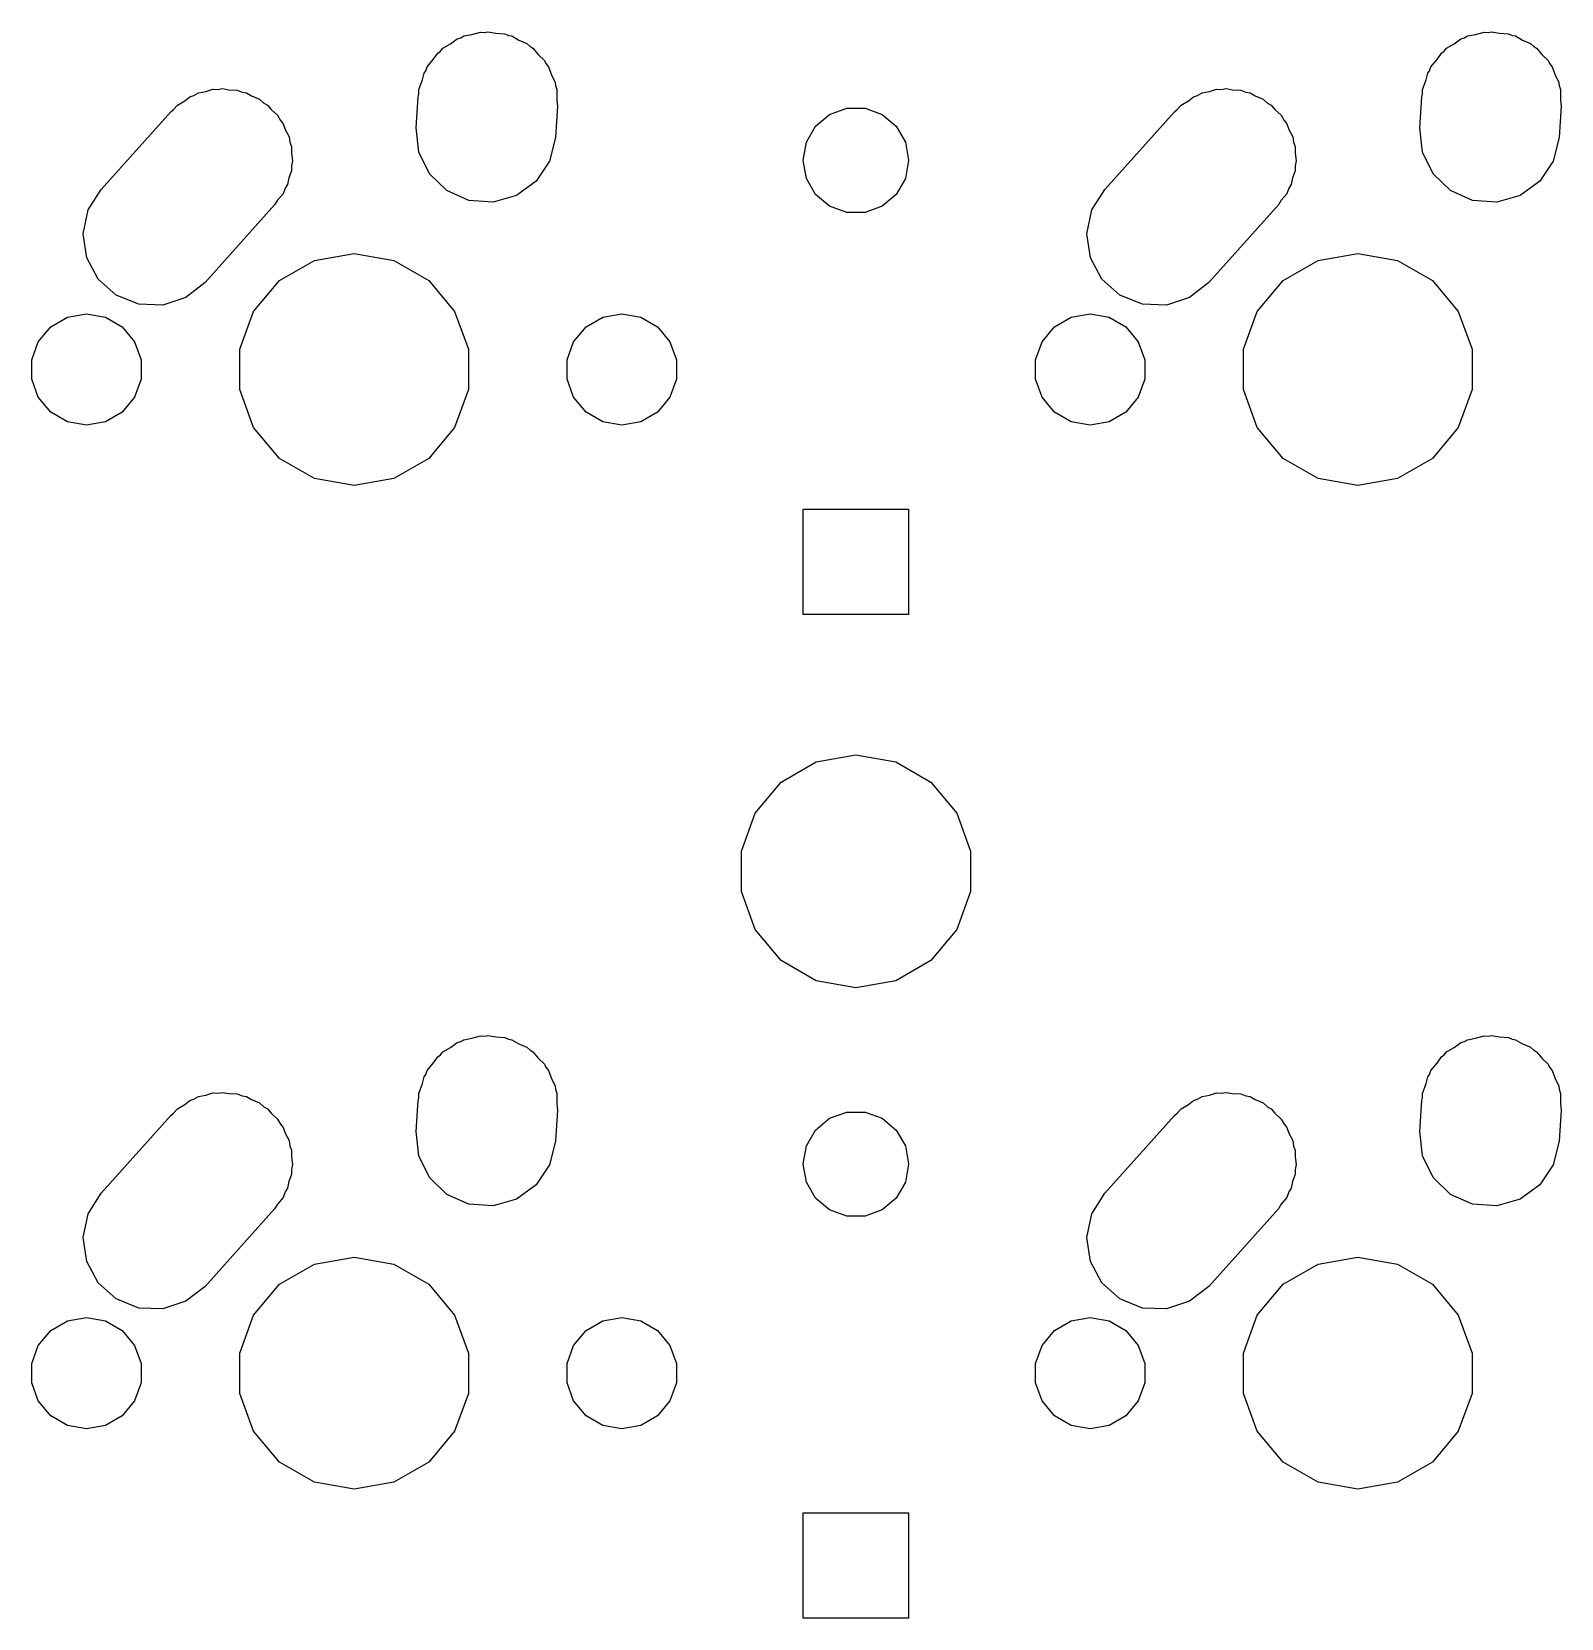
# Model space of a CAD drawing. Extents: x 32 to 254, y -104 to -31.
# Drawn here: x 70.08 to 99.11, y -61.8 to -31.69 of the extents above; entities that cross this region are included whole.
import ezdxf

# ---------------------------------------------------------------- set-up
doc = ezdxf.new("R2010")
doc.units = 0
doc.header["$MEASUREMENT"] = 0
doc.layers.add('BLACK', color=7, linetype='CONTINUOUS')

msp = doc.modelspace()

# ---------------------------------------------------------------- linework, layer by layer
at = {"layer": 'Black'}
for p, q in [((78.0272, -31.9191), (78.1584, -31.8235)), ((78.1584, -31.8235), (78.2267, -31.8038)), ((78.2267, -31.8038), (78.2851, -31.7702)), ((78.2851, -31.7702), (78.4367, -31.7434)), ((78.4367, -31.7434), (78.6007, -31.6962)), ((78.6007, -31.6962), (78.6752, -31.7014)), ((78.6752, -31.7014), (78.74, -31.6899)), ((78.74, -31.6899), (78.8881, -31.7161)), ((78.8881, -31.7161), (79.0597, -31.7279)), ((79.0597, -31.7279), (79.1285, -31.7584)), ((79.1285, -31.7584), (79.1949, -31.7702)), ((79.1949, -31.7702), (79.3282, -31.8471)), ((79.3282, -31.8471), (79.4803, -31.9147)), ((79.4803, -31.9147), (79.5327, -31.9652)), ((97.0772, -31.9191), (97.2084, -31.8235)), ((97.2084, -31.8235), (97.2767, -31.8038)), ((97.2767, -31.8038), (97.3351, -31.7702)), ((97.3351, -31.7702), (97.4867, -31.7434)), ((97.4867, -31.7434), (97.6507, -31.6962)), ((97.6507, -31.6962), (97.7252, -31.7014)), ((97.7252, -31.7014), (97.79, -31.6899)), ((97.79, -31.6899), (97.9381, -31.7161)), ((97.9381, -31.7161), (98.1097, -31.7279)), ((98.1097, -31.7279), (98.1785, -31.7584)), ((98.1785, -31.7584), (98.2449, -31.7702)), ((98.2449, -31.7702), (98.3782, -31.8471)), ((98.3782, -31.8471), (98.5303, -31.9147)), ((98.5303, -31.9147), (98.5827, -31.9652)), ((77.5881, -32.355), (77.7036, -32.2173)), ((77.7036, -32.2173), (77.7864, -32.0943)), ((77.7864, -32.0943), (77.8389, -32.0561)), ((77.8389, -32.0561), (77.8851, -32.0011)), ((77.8851, -32.0011), (78.0272, -31.9191)), ((79.5327, -31.9652), (79.5949, -32.0011)), ((79.5949, -32.0011), (79.7004, -32.1268)), ((79.7004, -32.1268), (79.8116, -32.234)), ((96.6381, -32.355), (96.7536, -32.2173)), ((96.7536, -32.2173), (96.8364, -32.0943)), ((96.8364, -32.0943), (96.8889, -32.0561)), ((96.8889, -32.0561), (96.9351, -32.0011)), ((96.9351, -32.0011), (97.0772, -31.9191)), ((98.5827, -31.9652), (98.6449, -32.0011)), ((98.6449, -32.0011), (98.7504, -32.1268)), ((98.7504, -32.1268), (98.8616, -32.234)), ((77.4981, -32.6022), (77.5295, -32.4761)), ((77.5295, -32.4761), (77.5612, -32.4289)), ((77.5612, -32.4289), (77.5881, -32.355)), ((79.8116, -32.234), (79.8413, -32.2947)), ((79.8413, -32.2947), (79.8919, -32.355)), ((79.8919, -32.355), (79.9533, -32.5238)), ((96.5481, -32.6022), (96.5795, -32.4761)), ((96.5795, -32.4761), (96.6112, -32.4289)), ((96.6112, -32.4289), (96.6381, -32.355)), ((98.8616, -32.234), (98.8913, -32.2947)), ((98.8913, -32.2947), (98.9419, -32.355)), ((98.9419, -32.355), (99.0033, -32.5238)), ((73.3853, -32.8254), (73.5192, -32.7817)), ((73.5192, -32.7817), (73.6154, -32.7849)), ((73.6154, -32.7849), (73.7, -32.7699)), ((73.7, -32.7699), (73.8238, -32.7918)), ((73.8238, -32.7918), (73.9791, -32.7969)), ((73.9791, -32.7969), (74.0776, -32.8365)), ((77.4301, -32.789), (77.4981, -32.6022)), ((77.4301, -32.876), (77.4301, -32.789)), ((79.9533, -32.5238), (80.0137, -32.6474)), ((80.0137, -32.6474), (80.0201, -32.7073)), ((80.0201, -32.7073), (80.0499, -32.789)), ((80.0499, -32.789), (80.0499, -32.9878)), ((92.4353, -32.8254), (92.5692, -32.7817)), ((92.5692, -32.7817), (92.6654, -32.7849)), ((92.6654, -32.7849), (92.75, -32.7699)), ((92.75, -32.7699), (92.8738, -32.7918)), ((92.8738, -32.7918), (93.0291, -32.7969)), ((93.0291, -32.7969), (93.1276, -32.8365)), ((96.4801, -32.789), (96.5481, -32.6022)), ((96.4801, -32.876), (96.4801, -32.789)), ((99.0033, -32.5238), (99.0637, -32.6474)), ((99.0637, -32.6474), (99.0701, -32.7073)), ((99.0701, -32.7073), (99.0999, -32.789)), ((99.0999, -32.789), (99.0999, -32.9878)), ((72.7736, -33.1663), (72.8451, -33.0811)), ((72.8451, -33.0811), (72.986, -32.9997)), ((72.986, -32.9997), (73.0818, -32.9246)), ((73.0818, -32.9246), (73.1609, -32.8988)), ((73.1609, -32.8988), (73.2451, -32.8502)), ((73.2451, -32.8502), (73.3853, -32.8254)), ((74.0776, -32.8365), (74.1549, -32.8502)), ((74.1549, -32.8502), (74.2544, -32.9076)), ((74.2544, -32.9076), (74.4061, -32.9686)), ((74.4061, -32.9686), (74.4892, -33.0432)), ((74.4892, -33.0432), (74.5549, -33.0811)), ((74.5549, -33.0811), (74.6264, -33.1662)), ((77.3777, -33.515), (77.4186, -32.9227)), ((77.4186, -32.9227), (77.4301, -32.876)), ((80.0623, -33.105), (80.0214, -33.6973)), ((80.0499, -32.9878), (80.0623, -33.105)), ((91.8236, -33.1663), (91.8951, -33.0811)), ((91.8951, -33.0811), (92.036, -32.9997)), ((92.036, -32.9997), (92.1318, -32.9246)), ((92.1318, -32.9246), (92.2109, -32.8988)), ((92.2109, -32.8988), (92.2951, -32.8502)), ((92.2951, -32.8502), (92.4353, -32.8254)), ((93.1276, -32.8365), (93.2049, -32.8502)), ((93.2049, -32.8502), (93.3044, -32.9076)), ((93.3044, -32.9076), (93.4561, -32.9686)), ((93.4561, -32.9686), (93.5392, -33.0432)), ((93.5392, -33.0432), (93.6049, -33.0811)), ((93.6049, -33.0811), (93.6764, -33.1662)), ((96.4277, -33.515), (96.4686, -32.9227)), ((96.4686, -32.9227), (96.4801, -32.876)), ((99.1123, -33.105), (99.0714, -33.6973)), ((99.0999, -32.9878), (99.1123, -33.105)), ((71.3979, -34.6817), (72.7197, -33.2086)), ((72.7197, -33.2086), (72.7736, -33.1663)), ((74.6264, -33.1662), (74.7486, -33.2759)), ((74.7486, -33.2759), (74.8014, -33.3749)), ((74.8014, -33.3749), (74.8519, -33.435)), ((84.959, -33.4846), (85.225, -33.2614)), ((85.225, -33.2614), (85.5514, -33.1426)), ((85.5514, -33.1426), (85.8986, -33.1426)), ((85.8986, -33.1426), (86.225, -33.2614)), ((86.225, -33.2614), (86.491, -33.4846)), ((90.4479, -34.6817), (91.7697, -33.2086)), ((91.7697, -33.2086), (91.8236, -33.1663)), ((93.6764, -33.1662), (93.7986, -33.2759)), ((93.7986, -33.2759), (93.8514, -33.3749)), ((93.8514, -33.3749), (93.9019, -33.435)), ((74.8519, -33.435), (74.8911, -33.5429)), ((74.8911, -33.5429), (74.9653, -33.6818)), ((74.9653, -33.6818), (74.9805, -33.7883)), ((77.4263, -33.9726), (77.3777, -33.515)), ((80.0214, -33.6973), (79.9105, -34.1439)), ((84.7853, -33.7854), (84.959, -33.4846)), ((86.491, -33.4846), (86.6647, -33.7854)), ((93.9019, -33.435), (93.9411, -33.5429)), ((93.9411, -33.5429), (94.0153, -33.6818)), ((94.0153, -33.6818), (94.0305, -33.7883)), ((96.4763, -33.9726), (96.4277, -33.515)), ((99.0714, -33.6973), (98.9605, -34.1439)), ((74.9805, -33.7883), (75.0099, -33.869)), ((75.0099, -33.869), (75.0099, -33.9947)), ((75.0099, -33.9947), (75.0302, -34.1374)), ((77.6284, -34.386), (77.4263, -33.9726)), ((84.725, -34.1274), (84.7853, -33.7854)), ((86.6647, -33.7854), (86.725, -34.1274)), ((94.0305, -33.7883), (94.0599, -33.869)), ((94.0599, -33.869), (94.0599, -33.9947)), ((94.0599, -33.9947), (94.0802, -34.1374)), ((96.6784, -34.386), (96.4763, -33.9726)), ((75.0302, -34.1374), (75.0099, -34.2337)), ((75.0099, -34.2337), (75.0099, -34.331)), ((79.9105, -34.1439), (79.6536, -34.5257)), ((84.725, -34.1351), (84.725, -34.1274)), ((84.7853, -34.4771), (84.725, -34.1351)), ((86.725, -34.1351), (86.6647, -34.4771)), ((86.725, -34.1274), (86.725, -34.1351)), ((94.0802, -34.1374), (94.0599, -34.2337)), ((94.0599, -34.2337), (94.0599, -34.331)), ((98.9605, -34.1439), (98.7036, -34.5257)), ((74.9353, -34.5877), (74.8899, -34.6605)), ((74.9612, -34.4647), (74.9353, -34.5877)), ((75.0099, -34.331), (74.9612, -34.4647)), ((77.9597, -34.7053), (77.6284, -34.386)), ((79.6536, -34.5257), (79.2816, -34.7965)), ((84.959, -34.7779), (84.7853, -34.4771)), ((86.6647, -34.4771), (86.491, -34.7779)), ((93.9853, -34.5877), (93.9399, -34.6605)), ((94.0112, -34.4647), (93.9853, -34.5877)), ((94.0599, -34.331), (94.0112, -34.4647)), ((97.0097, -34.7053), (96.6784, -34.386)), ((98.7036, -34.5257), (98.3316, -34.7965)), ((71.1547, -35.0723), (71.3979, -34.6817)), ((74.7473, -34.8897), (74.6921, -34.9783)), ((74.8519, -34.765), (74.7473, -34.8897)), ((74.8899, -34.6605), (74.8519, -34.765)), ((78.3803, -34.8921), (77.9597, -34.7053)), ((78.8393, -34.9238), (78.3803, -34.8921)), ((79.2816, -34.7965), (78.8393, -34.9238)), ((85.225, -35.0011), (84.959, -34.7779)), ((86.491, -34.7779), (86.225, -35.0011)), ((90.2047, -35.0723), (90.4479, -34.6817)), ((93.7973, -34.8897), (93.7421, -34.9783)), ((93.9019, -34.765), (93.7973, -34.8897)), ((93.9399, -34.6605), (93.9019, -34.765)), ((97.4303, -34.8921), (97.0097, -34.7053)), ((97.8893, -34.9238), (97.4303, -34.8921)), ((98.3316, -34.7965), (97.8893, -34.9238)), ((71.0598, -35.5226), (71.1547, -35.0723)), ((74.6921, -34.9783), (73.3703, -36.4514)), ((85.5514, -35.1199), (85.225, -35.0011)), ((85.8986, -35.1199), (85.5514, -35.1199)), ((86.225, -35.0011), (85.8986, -35.1199)), ((90.1098, -35.5226), (90.2047, -35.0723)), ((93.7421, -34.9783), (92.4203, -36.4514)), ((71.1247, -35.9782), (71.0598, -35.5226)), ((90.1747, -35.9782), (90.1098, -35.5226)), ((71.3414, -36.3841), (71.1247, -35.9782)), ((74.7844, -36.413), (75.4468, -36.0305)), ((75.4468, -36.0305), (76.2, -35.8977)), ((76.2, -35.8977), (76.9532, -36.0305)), ((76.9532, -36.0305), (77.6156, -36.413)), ((90.3914, -36.3841), (90.1747, -35.9782)), ((93.8344, -36.413), (94.4968, -36.0305)), ((94.4968, -36.0305), (95.25, -35.8977)), ((95.25, -35.8977), (96.0032, -36.0305)), ((96.0032, -36.0305), (96.6656, -36.413)), ((71.6839, -36.6914), (71.3414, -36.3841)), ((74.2928, -36.9989), (74.7844, -36.413)), ((77.6156, -36.413), (78.1072, -36.9989)), ((90.7339, -36.6914), (90.3914, -36.3841)), ((93.3428, -36.9989), (93.8344, -36.413)), ((96.6656, -36.413), (97.1572, -36.9989)), ((72.1109, -36.8631), (71.6839, -36.6914)), ((73.0082, -36.7354), (72.5708, -36.8783)), ((73.3703, -36.4514), (73.0082, -36.7354)), ((91.1609, -36.8631), (90.7339, -36.6914)), ((92.0582, -36.7354), (91.6208, -36.8783)), ((92.4203, -36.4514), (92.0582, -36.7354)), ((72.5708, -36.8783), (72.1109, -36.8631)), ((74.0312, -37.7176), (74.2928, -36.9989)), ((78.1072, -36.9989), (78.3688, -37.7176)), ((91.6208, -36.8783), (91.1609, -36.8631)), ((93.0812, -37.7176), (93.3428, -36.9989)), ((97.1572, -36.9989), (97.4188, -37.7176)), ((70.2064, -37.5725), (70.4419, -37.2919)), ((70.4419, -37.2919), (70.7592, -37.1087)), ((70.7592, -37.1087), (71.12, -37.0451)), ((71.12, -37.0451), (71.4808, -37.1087)), ((71.4808, -37.1087), (71.7981, -37.2919)), ((71.7981, -37.2919), (72.0336, -37.5725)), ((80.3664, -37.5725), (80.6019, -37.2919)), ((80.6019, -37.2919), (80.9192, -37.1087)), ((80.9192, -37.1087), (81.28, -37.0451)), ((81.28, -37.0451), (81.6408, -37.1087)), ((81.6408, -37.1087), (81.9581, -37.2919)), ((81.9581, -37.2919), (82.1936, -37.5725)), ((89.2564, -37.5725), (89.4919, -37.2919)), ((89.4919, -37.2919), (89.8092, -37.1087)), ((89.8092, -37.1087), (90.17, -37.0451)), ((90.17, -37.0451), (90.5308, -37.1087)), ((90.5308, -37.1087), (90.8481, -37.2919)), ((90.8481, -37.2919), (91.0836, -37.5725)), ((70.0811, -37.9168), (70.2064, -37.5725)), ((72.0336, -37.5725), (72.1589, -37.9168)), ((80.2411, -37.9168), (80.3664, -37.5725)), ((82.1936, -37.5725), (82.3189, -37.9168)), ((89.1311, -37.9168), (89.2564, -37.5725)), ((91.0836, -37.5725), (91.2089, -37.9168)), ((70.0811, -38.2832), (70.0811, -37.9168)), ((72.1589, -37.9168), (72.1589, -38.2832)), ((74.0312, -38.4824), (74.0312, -37.7176)), ((78.3688, -37.7176), (78.3688, -38.4824)), ((80.2411, -38.2832), (80.2411, -37.9168)), ((82.3189, -37.9168), (82.3189, -38.2832)), ((89.1311, -38.2832), (89.1311, -37.9168)), ((91.2089, -37.9168), (91.2089, -38.2832)), ((93.0812, -38.4824), (93.0812, -37.7176)), ((97.4188, -37.7176), (97.4188, -38.4824)), ((70.2064, -38.6275), (70.0811, -38.2832)), ((72.1589, -38.2832), (72.0336, -38.6275)), ((74.2928, -39.2011), (74.0312, -38.4824)), ((78.3688, -38.4824), (78.1072, -39.2011)), ((80.3664, -38.6275), (80.2411, -38.2832)), ((82.3189, -38.2832), (82.1936, -38.6275)), ((89.2564, -38.6275), (89.1311, -38.2832)), ((91.2089, -38.2832), (91.0836, -38.6275)), ((93.3428, -39.2011), (93.0812, -38.4824)), ((97.4188, -38.4824), (97.1572, -39.2011)), ((70.4419, -38.9081), (70.2064, -38.6275)), ((72.0336, -38.6275), (71.7981, -38.9081)), ((80.6019, -38.9081), (80.3664, -38.6275)), ((82.1936, -38.6275), (81.9581, -38.9081)), ((89.4919, -38.9081), (89.2564, -38.6275)), ((91.0836, -38.6275), (90.8481, -38.9081)), ((70.7592, -39.0913), (70.4419, -38.9081)), ((71.12, -39.1549), (70.7592, -39.0913)), ((71.4808, -39.0913), (71.12, -39.1549)), ((71.7981, -38.9081), (71.4808, -39.0913)), ((80.9192, -39.0913), (80.6019, -38.9081)), ((81.28, -39.1549), (80.9192, -39.0913)), ((81.6408, -39.0913), (81.28, -39.1549)), ((81.9581, -38.9081), (81.6408, -39.0913)), ((89.8092, -39.0913), (89.4919, -38.9081)), ((90.17, -39.1549), (89.8092, -39.0913)), ((90.5308, -39.0913), (90.17, -39.1549)), ((90.8481, -38.9081), (90.5308, -39.0913)), ((74.7844, -39.787), (74.2928, -39.2011)), ((78.1072, -39.2011), (77.6156, -39.787)), ((93.8344, -39.787), (93.3428, -39.2011)), ((97.1572, -39.2011), (96.6656, -39.787)), ((75.4468, -40.1695), (74.7844, -39.787)), ((77.6156, -39.787), (76.9532, -40.1695)), ((94.4968, -40.1695), (93.8344, -39.787)), ((96.6656, -39.787), (96.0032, -40.1695)), ((76.2, -40.3023), (75.4468, -40.1695)), ((76.9532, -40.1695), (76.2, -40.3023)), ((95.25, -40.3023), (94.4968, -40.1695)), ((96.0032, -40.1695), (95.25, -40.3023)), ((84.725, -42.7512), (84.725, -40.7512)), ((84.725, -40.7512), (86.725, -40.7512)), ((86.725, -40.7512), (86.725, -42.7512)), ((86.725, -42.7512), (84.725, -42.7512)), ((84.9697, -45.5498), (85.725, -45.4166)), ((85.725, -45.4166), (86.4803, -45.5498)), ((84.3055, -45.9333), (84.9697, -45.5498)), ((86.4803, -45.5498), (87.1445, -45.9333)), ((83.8125, -46.5208), (84.3055, -45.9333)), ((87.1445, -45.9333), (87.6375, -46.5208)), ((83.5501, -47.2415), (83.8125, -46.5208)), ((87.6375, -46.5208), (87.8999, -47.2415)), ((83.5501, -48.0085), (83.5501, -47.2415)), ((87.8999, -47.2415), (87.8999, -48.0085)), ((83.8125, -48.7292), (83.5501, -48.0085)), ((87.8999, -48.0085), (87.6375, -48.7292)), ((84.3055, -49.3167), (83.8125, -48.7292)), ((87.6375, -48.7292), (87.1445, -49.3167)), ((84.9697, -49.7002), (84.3055, -49.3167)), ((87.1445, -49.3167), (86.4803, -49.7002)), ((85.725, -49.8334), (84.9697, -49.7002)), ((86.4803, -49.7002), (85.725, -49.8334)), ((78.0272, -50.9691), (78.1584, -50.8735)), ((78.1584, -50.8735), (78.2267, -50.8538)), ((78.2267, -50.8538), (78.2851, -50.8202)), ((78.2851, -50.8202), (78.4367, -50.7934)), ((78.4367, -50.7934), (78.6007, -50.7462)), ((78.6007, -50.7462), (78.6752, -50.7514)), ((78.6752, -50.7514), (78.74, -50.7399)), ((78.74, -50.7399), (78.8881, -50.7661)), ((78.8881, -50.7661), (79.0597, -50.7779)), ((79.0597, -50.7779), (79.1285, -50.8085)), ((79.1285, -50.8085), (79.1949, -50.8202)), ((79.1949, -50.8202), (79.3282, -50.8971)), ((97.0772, -50.9691), (97.2084, -50.8735)), ((97.2084, -50.8735), (97.2767, -50.8538)), ((97.2767, -50.8538), (97.3351, -50.8202)), ((97.3351, -50.8202), (97.4867, -50.7934)), ((97.4867, -50.7934), (97.6507, -50.7462)), ((97.6507, -50.7462), (97.7252, -50.7514)), ((97.7252, -50.7514), (97.79, -50.7399)), ((97.79, -50.7399), (97.9381, -50.7661)), ((97.9381, -50.7661), (98.1097, -50.7779)), ((98.1097, -50.7779), (98.1785, -50.8085)), ((98.1785, -50.8085), (98.2449, -50.8202)), ((98.2449, -50.8202), (98.3782, -50.8971)), ((77.7036, -51.2673), (77.7864, -51.1443)), ((77.7864, -51.1443), (77.8389, -51.1061)), ((77.8389, -51.1061), (77.8851, -51.0511)), ((77.8851, -51.0511), (78.0272, -50.9691)), ((79.3282, -50.8971), (79.4803, -50.9647)), ((79.4803, -50.9647), (79.5327, -51.0152)), ((79.5327, -51.0152), (79.5949, -51.0511)), ((79.5949, -51.0511), (79.7004, -51.1768)), ((79.7004, -51.1768), (79.8116, -51.284)), ((96.7536, -51.2673), (96.8364, -51.1443)), ((96.8364, -51.1443), (96.8889, -51.1061)), ((96.8889, -51.1061), (96.9351, -51.0511)), ((96.9351, -51.0511), (97.0772, -50.9691)), ((98.3782, -50.8971), (98.5303, -50.9647)), ((98.5303, -50.9647), (98.5827, -51.0152)), ((98.5827, -51.0152), (98.6449, -51.0511)), ((98.6449, -51.0511), (98.7504, -51.1768)), ((98.7504, -51.1768), (98.8616, -51.284)), ((77.5295, -51.5261), (77.5612, -51.4789)), ((77.5612, -51.4789), (77.5881, -51.405)), ((77.5881, -51.405), (77.7036, -51.2673)), ((79.8116, -51.284), (79.8413, -51.3447)), ((79.8413, -51.3447), (79.8919, -51.405)), ((79.8919, -51.405), (79.9533, -51.5738)), ((96.5795, -51.5261), (96.6112, -51.4789)), ((96.6112, -51.4789), (96.6381, -51.405)), ((96.6381, -51.405), (96.7536, -51.2673)), ((98.8616, -51.284), (98.8913, -51.3447)), ((98.8913, -51.3447), (98.9419, -51.405)), ((98.9419, -51.405), (99.0033, -51.5738)), ((77.4301, -51.839), (77.4981, -51.6522)), ((77.4981, -51.6522), (77.5295, -51.5261)), ((79.9533, -51.5738), (80.0137, -51.6974)), ((80.0137, -51.6974), (80.0201, -51.7573)), ((80.0201, -51.7573), (80.0499, -51.839)), ((96.4801, -51.839), (96.5481, -51.6522)), ((96.5481, -51.6522), (96.5795, -51.5261)), ((99.0033, -51.5738), (99.0637, -51.6974)), ((99.0637, -51.6974), (99.0701, -51.7573)), ((99.0701, -51.7573), (99.0999, -51.839)), ((72.8451, -52.1311), (72.986, -52.0497)), ((72.986, -52.0497), (73.0818, -51.9746)), ((73.0818, -51.9746), (73.1609, -51.9488)), ((73.1609, -51.9488), (73.2451, -51.9002)), ((73.2451, -51.9002), (73.3853, -51.8754)), ((73.3853, -51.8754), (73.5192, -51.8317)), ((73.5192, -51.8317), (73.6154, -51.8349)), ((73.6154, -51.8349), (73.7, -51.8199)), ((73.7, -51.8199), (73.8238, -51.8418)), ((73.8238, -51.8418), (73.9791, -51.8469)), ((73.9791, -51.8469), (74.0776, -51.8865)), ((74.0776, -51.8865), (74.1549, -51.9002)), ((74.1549, -51.9002), (74.2544, -51.9576)), ((74.2544, -51.9576), (74.4061, -52.0186)), ((74.4061, -52.0186), (74.4892, -52.0932)), ((77.3777, -52.565), (77.4186, -51.9727)), ((77.4186, -51.9727), (77.4301, -51.926)), ((77.4301, -51.926), (77.4301, -51.839)), ((80.0499, -51.839), (80.0499, -52.0378)), ((80.0499, -52.0378), (80.0623, -52.155)), ((91.8951, -52.1311), (92.036, -52.0497)), ((92.036, -52.0497), (92.1318, -51.9746)), ((92.1318, -51.9746), (92.2109, -51.9488)), ((92.2109, -51.9488), (92.2951, -51.9002)), ((92.2951, -51.9002), (92.4353, -51.8754)), ((92.4353, -51.8754), (92.5692, -51.8317)), ((92.5692, -51.8317), (92.6654, -51.8349)), ((92.6654, -51.8349), (92.75, -51.8199)), ((92.75, -51.8199), (92.8738, -51.8418)), ((92.8738, -51.8418), (93.0291, -51.8469)), ((93.0291, -51.8469), (93.1276, -51.8865)), ((93.1276, -51.8865), (93.2049, -51.9002)), ((93.2049, -51.9002), (93.3044, -51.9576)), ((93.3044, -51.9576), (93.4561, -52.0186)), ((93.4561, -52.0186), (93.5392, -52.0932)), ((96.4277, -52.565), (96.4686, -51.9727)), ((96.4686, -51.9727), (96.4801, -51.926)), ((96.4801, -51.926), (96.4801, -51.839)), ((99.0999, -51.839), (99.0999, -52.0378)), ((99.0999, -52.0378), (99.1123, -52.155)), ((71.3979, -53.7317), (72.7197, -52.2586)), ((72.7197, -52.2586), (72.7736, -52.2163)), ((72.7736, -52.2163), (72.8451, -52.1311)), ((74.4892, -52.0932), (74.5549, -52.1311)), ((74.5549, -52.1311), (74.6264, -52.2162)), ((74.6264, -52.2162), (74.7486, -52.3259)), ((74.7486, -52.3259), (74.8014, -52.4249)), ((80.0623, -52.155), (80.0214, -52.7473)), ((84.959, -52.5346), (85.225, -52.3114)), ((85.225, -52.3114), (85.5514, -52.1926)), ((85.5514, -52.1926), (85.8986, -52.1926)), ((85.8986, -52.1926), (86.225, -52.3114)), ((86.225, -52.3114), (86.491, -52.5346)), ((90.4479, -53.7317), (91.7697, -52.2586)), ((91.7697, -52.2586), (91.8236, -52.2163)), ((91.8236, -52.2163), (91.8951, -52.1311)), ((93.5392, -52.0932), (93.6049, -52.1311)), ((93.6049, -52.1311), (93.6764, -52.2162)), ((93.6764, -52.2162), (93.7986, -52.3259)), ((93.7986, -52.3259), (93.8514, -52.4249)), ((99.1123, -52.155), (99.0714, -52.7473)), ((74.8014, -52.4249), (74.8519, -52.485)), ((74.8519, -52.485), (74.8911, -52.5929)), ((74.8911, -52.5929), (74.9653, -52.7318)), ((77.4263, -53.0226), (77.3777, -52.565)), ((84.7853, -52.8354), (84.959, -52.5346)), ((86.491, -52.5346), (86.6647, -52.8354)), ((93.8514, -52.4249), (93.9019, -52.485)), ((93.9019, -52.485), (93.9411, -52.5929)), ((93.9411, -52.5929), (94.0153, -52.7318)), ((96.4763, -53.0226), (96.4277, -52.565)), ((74.9653, -52.7318), (74.9805, -52.8383)), ((74.9805, -52.8383), (75.0099, -52.919)), ((75.0099, -52.919), (75.0099, -53.0447)), ((80.0214, -52.7473), (79.9105, -53.1939)), ((84.725, -53.1774), (84.7853, -52.8354)), ((86.6647, -52.8354), (86.725, -53.1774)), ((94.0153, -52.7318), (94.0305, -52.8383)), ((94.0305, -52.8383), (94.0599, -52.919)), ((94.0599, -52.919), (94.0599, -53.0447)), ((99.0714, -52.7473), (98.9605, -53.1939)), ((75.0099, -53.0447), (75.0302, -53.1874)), ((75.0302, -53.1874), (75.0099, -53.2837)), ((75.0099, -53.2837), (75.0099, -53.381)), ((77.6284, -53.436), (77.4263, -53.0226)), ((79.9105, -53.1939), (79.6536, -53.5757)), ((84.725, -53.1851), (84.725, -53.1774)), ((84.7853, -53.5271), (84.725, -53.1851)), ((86.725, -53.1851), (86.6647, -53.5271)), ((86.725, -53.1774), (86.725, -53.1851)), ((94.0599, -53.0447), (94.0802, -53.1874)), ((94.0802, -53.1874), (94.0599, -53.2837)), ((94.0599, -53.2837), (94.0599, -53.381)), ((96.6784, -53.436), (96.4763, -53.0226)), ((98.9605, -53.1939), (98.7036, -53.5757)), ((74.9612, -53.5147), (74.9353, -53.6377)), ((75.0099, -53.381), (74.9612, -53.5147)), ((77.9597, -53.7553), (77.6284, -53.436)), ((79.6536, -53.5757), (79.2816, -53.8465)), ((84.959, -53.8279), (84.7853, -53.5271)), ((86.6647, -53.5271), (86.491, -53.8279)), ((94.0112, -53.5147), (93.9853, -53.6377)), ((94.0599, -53.381), (94.0112, -53.5147)), ((97.0097, -53.7553), (96.6784, -53.436)), ((98.7036, -53.5757), (98.3316, -53.8465)), ((71.1547, -54.1223), (71.3979, -53.7317)), ((74.8519, -53.815), (74.7473, -53.9397)), ((74.8899, -53.7105), (74.8519, -53.815)), ((74.9353, -53.6377), (74.8899, -53.7105)), ((78.3803, -53.9421), (77.9597, -53.7553)), ((79.2816, -53.8465), (78.8393, -53.9738)), ((85.225, -54.0511), (84.959, -53.8279)), ((86.491, -53.8279), (86.225, -54.0511)), ((90.2047, -54.1223), (90.4479, -53.7317)), ((93.9019, -53.815), (93.7973, -53.9397)), ((93.9399, -53.7105), (93.9019, -53.815)), ((93.9853, -53.6377), (93.9399, -53.7105)), ((97.4303, -53.9421), (97.0097, -53.7553)), ((98.3316, -53.8465), (97.8893, -53.9738)), ((71.0598, -54.5726), (71.1547, -54.1223)), ((74.6921, -54.0283), (73.3703, -55.5014)), ((74.7473, -53.9397), (74.6921, -54.0283)), ((78.8393, -53.9738), (78.3803, -53.9421)), ((85.5514, -54.1699), (85.225, -54.0511)), ((85.8986, -54.1699), (85.5514, -54.1699)), ((86.225, -54.0511), (85.8986, -54.1699)), ((90.1098, -54.5726), (90.2047, -54.1223)), ((93.7421, -54.0283), (92.4203, -55.5014)), ((93.7973, -53.9397), (93.7421, -54.0283)), ((97.8893, -53.9738), (97.4303, -53.9421)), ((71.1247, -55.0282), (71.0598, -54.5726)), ((90.1747, -55.0282), (90.1098, -54.5726)), ((71.3414, -55.4341), (71.1247, -55.0282)), ((74.7844, -55.463), (75.4468, -55.0805)), ((75.4468, -55.0805), (76.2, -54.9477)), ((76.2, -54.9477), (76.9532, -55.0805)), ((76.9532, -55.0805), (77.6156, -55.463)), ((90.3914, -55.4341), (90.1747, -55.0282)), ((93.8344, -55.463), (94.4968, -55.0805)), ((94.4968, -55.0805), (95.25, -54.9477)), ((95.25, -54.9477), (96.0032, -55.0805)), ((96.0032, -55.0805), (96.6656, -55.463)), ((71.6839, -55.7414), (71.3414, -55.4341)), ((73.3703, -55.5014), (73.0082, -55.7854)), ((74.2928, -56.0489), (74.7844, -55.463)), ((77.6156, -55.463), (78.1072, -56.0489)), ((90.7339, -55.7414), (90.3914, -55.4341)), ((92.4203, -55.5014), (92.0582, -55.7854)), ((93.3428, -56.0489), (93.8344, -55.463)), ((96.6656, -55.463), (97.1572, -56.0489)), ((72.1109, -55.9131), (71.6839, -55.7414)), ((72.5708, -55.9283), (72.1109, -55.9131)), ((73.0082, -55.7854), (72.5708, -55.9283)), ((91.1609, -55.9131), (90.7339, -55.7414)), ((91.6208, -55.9283), (91.1609, -55.9131)), ((92.0582, -55.7854), (91.6208, -55.9283)), ((70.4419, -56.3419), (70.7592, -56.1587)), ((70.7592, -56.1587), (71.12, -56.0951)), ((71.12, -56.0951), (71.4808, -56.1587)), ((71.4808, -56.1587), (71.7981, -56.3419)), ((74.0312, -56.7676), (74.2928, -56.0489)), ((78.1072, -56.0489), (78.3688, -56.7676)), ((80.6019, -56.3419), (80.9192, -56.1587)), ((80.9192, -56.1587), (81.28, -56.0951)), ((81.28, -56.0951), (81.6408, -56.1587)), ((81.6408, -56.1587), (81.9581, -56.3419)), ((89.4919, -56.3419), (89.8092, -56.1587)), ((89.8092, -56.1587), (90.17, -56.0951)), ((90.17, -56.0951), (90.5308, -56.1587)), ((90.5308, -56.1587), (90.8481, -56.3419)), ((93.0812, -56.7676), (93.3428, -56.0489)), ((97.1572, -56.0489), (97.4188, -56.7676)), ((70.2064, -56.6225), (70.4419, -56.3419)), ((71.7981, -56.3419), (72.0336, -56.6225)), ((80.3664, -56.6225), (80.6019, -56.3419)), ((81.9581, -56.3419), (82.1936, -56.6225)), ((89.2564, -56.6225), (89.4919, -56.3419)), ((90.8481, -56.3419), (91.0836, -56.6225)), ((70.0811, -56.9668), (70.2064, -56.6225)), ((72.0336, -56.6225), (72.1589, -56.9668)), ((74.0312, -57.5324), (74.0312, -56.7676)), ((78.3688, -56.7676), (78.3688, -57.5324)), ((80.2411, -56.9668), (80.3664, -56.6225)), ((82.1936, -56.6225), (82.3189, -56.9668)), ((89.1311, -56.9668), (89.2564, -56.6225)), ((91.0836, -56.6225), (91.2089, -56.9668)), ((93.0812, -57.5324), (93.0812, -56.7676)), ((97.4188, -56.7676), (97.4188, -57.5324)), ((70.0811, -57.3332), (70.0811, -56.9668)), ((72.1589, -56.9668), (72.1589, -57.3332)), ((80.2411, -57.3332), (80.2411, -56.9668)), ((82.3189, -56.9668), (82.3189, -57.3332)), ((89.1311, -57.3332), (89.1311, -56.9668)), ((91.2089, -56.9668), (91.2089, -57.3332)), ((70.2064, -57.6775), (70.0811, -57.3332)), ((72.1589, -57.3332), (72.0336, -57.6775)), ((80.3664, -57.6775), (80.2411, -57.3332)), ((82.3189, -57.3332), (82.1936, -57.6775)), ((89.2564, -57.6775), (89.1311, -57.3332)), ((91.2089, -57.3332), (91.0836, -57.6775)), ((70.4419, -57.9581), (70.2064, -57.6775)), ((72.0336, -57.6775), (71.7981, -57.9581)), ((74.2928, -58.2511), (74.0312, -57.5324)), ((78.3688, -57.5324), (78.1072, -58.2511)), ((80.6019, -57.9581), (80.3664, -57.6775)), ((82.1936, -57.6775), (81.9581, -57.9581)), ((89.4919, -57.9581), (89.2564, -57.6775)), ((91.0836, -57.6775), (90.8481, -57.9581)), ((93.3428, -58.2511), (93.0812, -57.5324)), ((97.4188, -57.5324), (97.1572, -58.2511)), ((70.7592, -58.1413), (70.4419, -57.9581)), ((71.7981, -57.9581), (71.4808, -58.1413)), ((80.9192, -58.1413), (80.6019, -57.9581)), ((81.9581, -57.9581), (81.6408, -58.1413)), ((89.8092, -58.1413), (89.4919, -57.9581)), ((90.8481, -57.9581), (90.5308, -58.1413)), ((71.12, -58.2049), (70.7592, -58.1413)), ((71.4808, -58.1413), (71.12, -58.2049)), ((74.7844, -58.837), (74.2928, -58.2511)), ((78.1072, -58.2511), (77.6156, -58.837)), ((81.28, -58.2049), (80.9192, -58.1413)), ((81.6408, -58.1413), (81.28, -58.2049)), ((90.17, -58.2049), (89.8092, -58.1413)), ((90.5308, -58.1413), (90.17, -58.2049)), ((93.8344, -58.837), (93.3428, -58.2511)), ((97.1572, -58.2511), (96.6656, -58.837)), ((75.4468, -59.2195), (74.7844, -58.837)), ((77.6156, -58.837), (76.9532, -59.2195)), ((94.4968, -59.2195), (93.8344, -58.837)), ((96.6656, -58.837), (96.0032, -59.2195)), ((76.2, -59.3523), (75.4468, -59.2195)), ((76.9532, -59.2195), (76.2, -59.3523)), ((95.25, -59.3523), (94.4968, -59.2195)), ((96.0032, -59.2195), (95.25, -59.3523)), ((84.725, -61.8012), (84.725, -59.8012)), ((84.725, -59.8012), (86.725, -59.8012)), ((86.725, -59.8012), (86.725, -61.8012)), ((86.725, -61.8012), (84.725, -61.8012))]:
    msp.add_line(p, q, dxfattribs=at)

doc.saveas('drawing.dxf')
